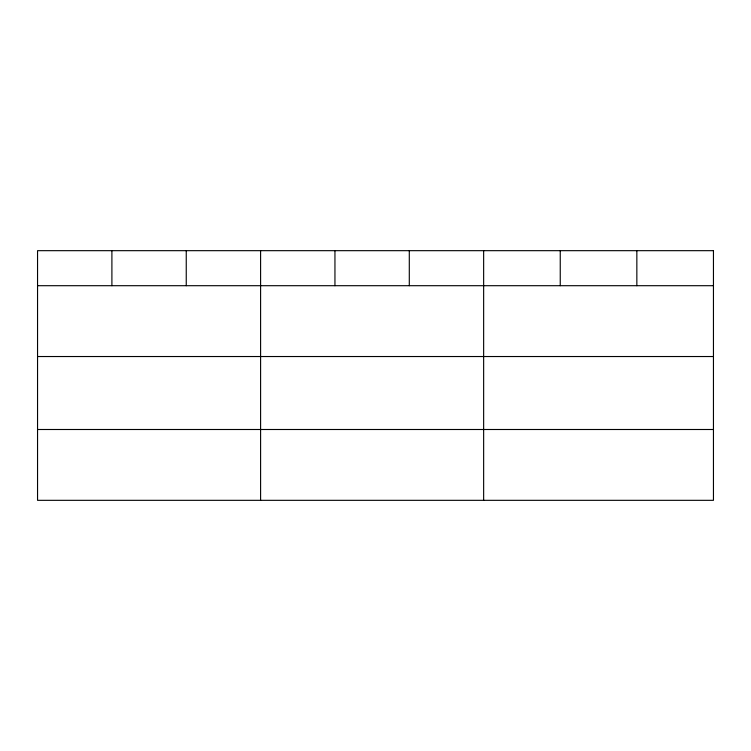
<?xml version="1.0" encoding="UTF-8"?>
<svg xmlns="http://www.w3.org/2000/svg" width="751" height="751" viewBox="0 0 751 751"><rect width="100%" height="100%" fill="white"/><g stroke="black" fill="none" stroke-linecap="round" stroke-linejoin="round"><path stroke-width="1.13" d="M37.55 285.699L713.45 285.699M37.55 356.528L713.45 356.528M37.55 429.497L713.45 429.497M636.848 250.674L636.848 285.699M560.246 250.674L560.246 285.699M483.644 250.674L483.644 500.326M409.295 250.674L409.295 285.699M334.946 250.674L334.946 285.699M260.597 250.674L260.597 500.326M186.248 250.674L186.248 285.699M111.899 250.674L111.899 285.699M713.45 250.674L37.55 250.674L37.55 500.326L713.45 500.326L713.45 250.674"/></g></svg>
